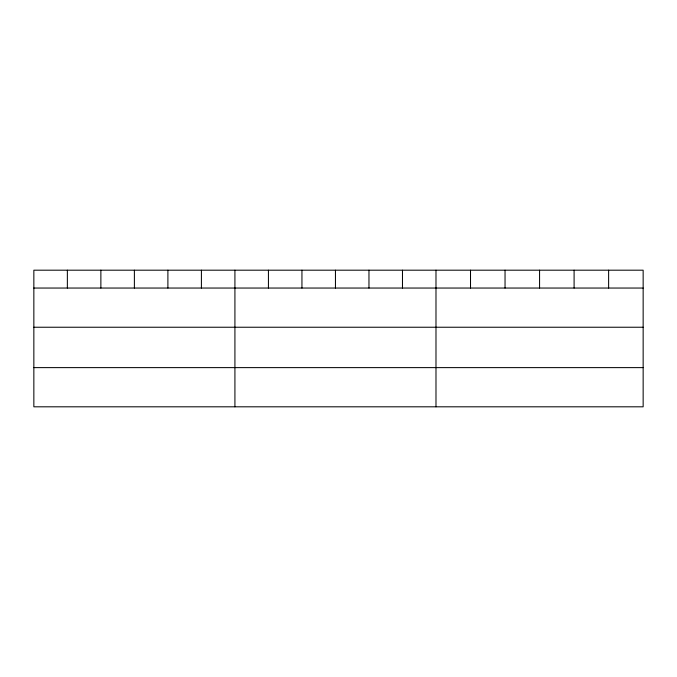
<?xml version="1.0" encoding="UTF-8"?>
<svg xmlns="http://www.w3.org/2000/svg" width="677" height="677" viewBox="0 0 677 677"><rect width="100%" height="100%" fill="white"/><g stroke="black" fill="none" stroke-linecap="round" stroke-linejoin="round"><path stroke-width="1.02" d="M643.15 288.047L643.15 406.809L33.85 406.809L33.85 270.191L643.15 270.191L643.15 288.047L33.85 288.047M33.85 327.236L643.15 327.236M33.85 367.619L643.15 367.619M608.623 270.191L608.623 288.047M574.096 270.191L574.096 288.047M539.569 270.191L539.569 288.047M505.042 270.191L505.042 288.047M470.515 270.191L470.515 288.047M435.988 270.191L435.988 406.809M402.476 270.191L402.476 288.047M368.965 270.191L368.965 288.047M335.453 270.191L335.453 288.047M301.942 270.191L301.942 288.047M268.43 270.191L268.43 288.047M234.919 270.191L234.919 406.809M201.407 270.191L201.407 288.047M167.896 270.191L167.896 288.047M134.385 270.191L134.385 288.047M100.873 270.191L100.873 288.047M67.361 270.191L67.361 288.047"/></g></svg>
